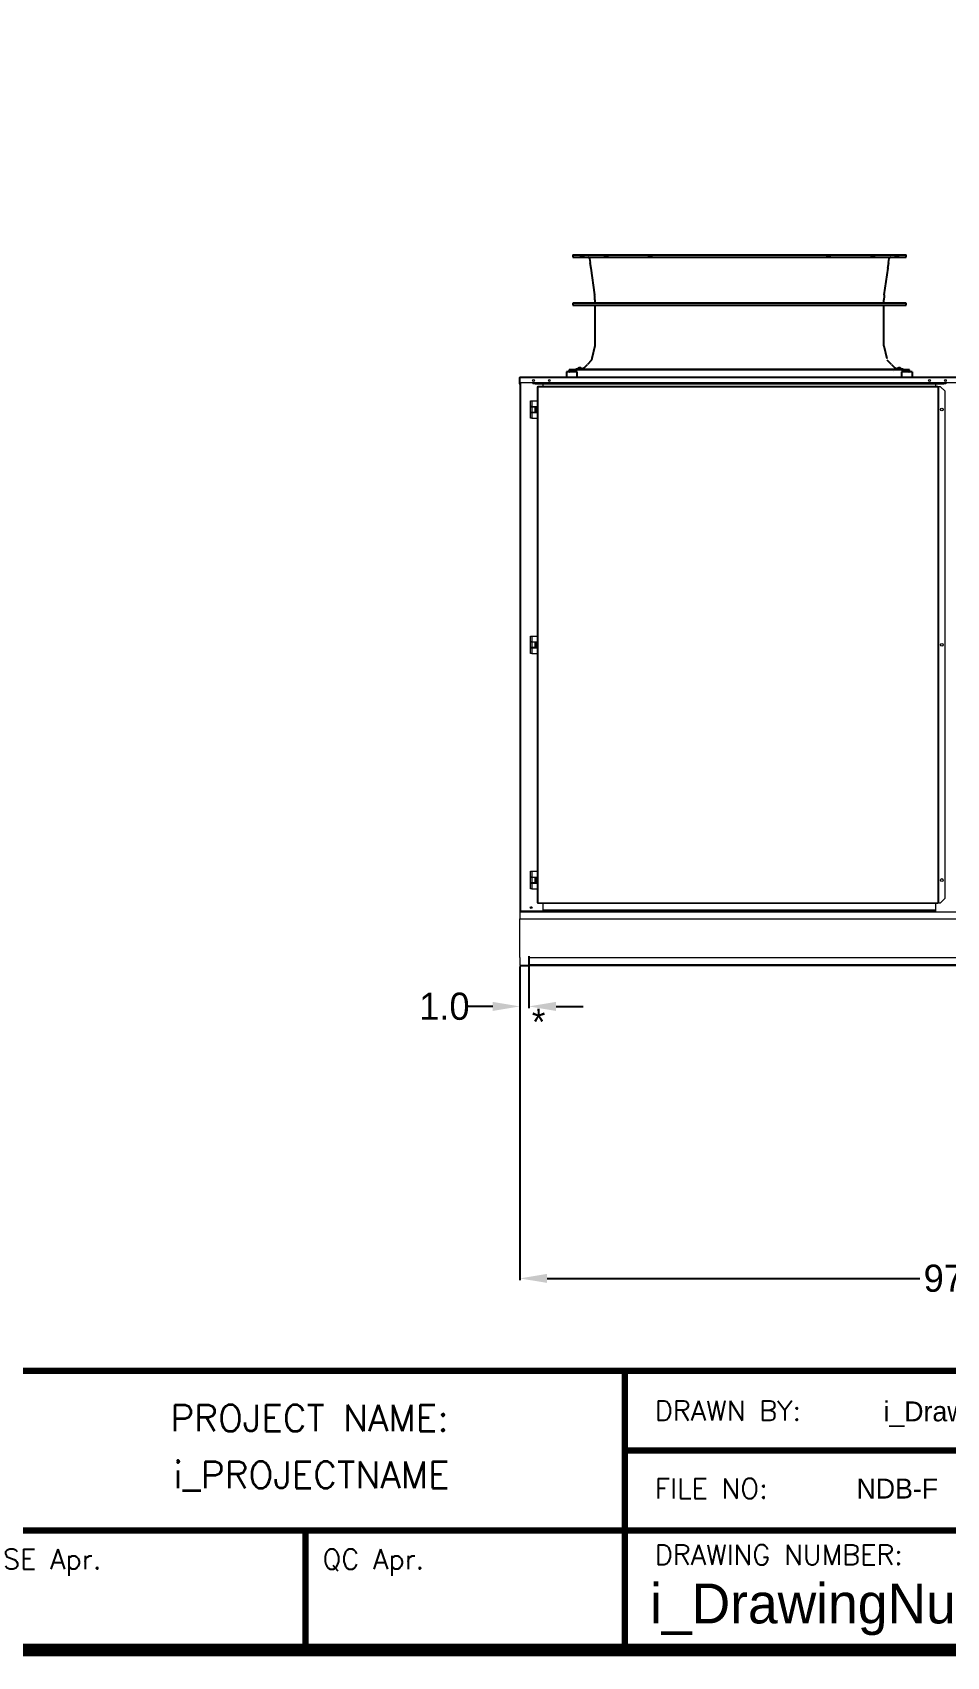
# Model space of a CAD drawing. Header units: inches. Extents: x 3819 to 4400, y -717 to -350.
# Drawn here: x 4204 to 4305, y -708.8 to -529.4 of the extents above; entities that cross this region are included whole.
import ezdxf
from ezdxf.enums import TextEntityAlignment as Align

# ---------------------------------------------------------------- set-up
doc = ezdxf.new("R2010")
doc.units = ezdxf.units.IN
doc.header["$MEASUREMENT"] = 0
doc.header["$PDSIZE"] = -1
doc.styles.add('SIMPLEX', font='SIMPLEX')
doc.dimstyles.get("Standard").update_dxf_attribs({"dimtxt": 3, "dimasz": 3, "dimexe": 0.18, "dimexo": 0.0625, "dimgap": 0.09, "dimtad": 0, "dimtih": 1, "dimtoh": 1, "dimdec": 1, "dimzin": 0, "dimdsep": 46, "dimtxsty": 'Standard', "dimcen": 0.09, "dimadec": 0, "dimazin": 0, "dimtfac": 1, "dimtdec": 1, "dimtofl": 0, "dimtmove": 0, "dimatfit": 3, "dimfxl": 1, "dimtolj": 1, "dimtzin": 0, "dimarcsym": 0})

# ---------------------------------------------------------------- blocks, each defined once
blk = doc.blocks.new('*D5')
at = {"color": 0, "lineweight": -2}
for p, q in [((4257.88, -632.57), (4257.88, -637.17)), ((4258.88, -633.51), (4258.88, -637.17)), ((4254.88, -636.99), (4251.88, -636.99)), ((4261.88, -636.99), (4264.88, -636.99))]:
    blk.add_line(p, q, dxfattribs=at)
at = {"color": 0}
for points in [[(4254.88, -636.49), (4254.88, -637.49), (4257.88, -636.99)], [(4261.88, -636.49), (4261.88, -637.49), (4258.88, -636.99)]]:
    blk.add_solid(points, dxfattribs=at)
at = {"layer": 'Defpoints', "color": 0}
for p in [(4257.88, -632.51), (4258.88, -633.45), (4257.88, -636.99)]:
    blk.add_point(p, dxfattribs=at)
at = {"color": 0, "insert": (4249.54, -636.99), "char_height": 3, "attachment_point": 5}
blk.add_mtext('\\A1;1.0', dxfattribs=at)
blk = doc.blocks.new('*D6')
at = {"color": 0, "lineweight": -2}
for p, q in [((4257.88, -632.64), (4257.88, -667.23)), ((4354.88, -632.51), (4354.88, -667.23)), ((4260.88, -667.05), (4302.04, -667.05)), ((4351.88, -667.05), (4310.72, -667.05))]:
    blk.add_line(p, q, dxfattribs=at)
at = {"color": 0}
for points in [[(4260.88, -666.55), (4260.88, -667.55), (4257.88, -667.05)], [(4351.88, -666.55), (4351.88, -667.55), (4354.88, -667.05)]]:
    blk.add_solid(points, dxfattribs=at)
at = {"layer": 'Defpoints', "color": 0}
for p in [(4257.88, -632.57), (4354.88, -632.45), (4257.88, -667.05)]:
    blk.add_point(p, dxfattribs=at)
at = {"color": 0, "insert": (4306.38, -667.05), "char_height": 3, "attachment_point": 5}
blk.add_mtext('\\A1;97.0', dxfattribs=at)

msp = doc.modelspace()

# ---------------------------------------------------------------- linework, layer by layer
at = {"color": 7, "linetype": 'Continuous', "lineweight": 25}
for p, q in [((4263.72, -553.94), (4263.72, -554.17)), ((4263.72, -553.94), (4269.11, -553.94)), ((4263.72, -554.17), (4264.37, -554.18)), ((4263.72, -554.17), (4269.11, -554.17)), ((4265.18, -554.19), (4265.42, -554.19)), ((4265.58, -554.32), (4265.64, -554.78)), ((4269.11, -553.94), (4300.53, -553.94)), ((4269.11, -554.17), (4300.53, -554.17)), ((4298.61, -554.78), (4298.68, -554.32)), ((4298.83, -554.19), (4299.07, -554.19)), ((4299.88, -554.18), (4300.53, -554.17)), ((4300.53, -554.17), (4300.53, -553.94)), ((4265.62, -554.78), (4265.71, -555.41)), ((4265.71, -555.41), (4266.13, -558.36)), ((4298.13, -558.36), (4298.55, -555.41)), ((4298.54, -555.41), (4298.63, -554.78)), ((4266.16, -559.25), (4263.72, -559.27)), ((4263.72, -559.27), (4263.72, -559.48)), ((4263.72, -559.48), (4266.16, -559.5)), ((4266.16, -558.91), (4266.16, -559.25)), ((4266.16, -559.5), (4300.53, -559.48)), ((4266.16, -559.5), (4266.16, -563.97)), ((4300.53, -559.27), (4266.17, -559.25)), ((4298.09, -559.25), (4298.09, -558.91)), ((4298.09, -563.97), (4298.09, -559.5)), ((4300.53, -559.48), (4300.53, -559.27)), ((4266.16, -563.97), (4265.83, -565.4)), ((4298.09, -563.97), (4298.42, -565.4)), ((4263.03, -566.86), (4263.03, -567.45)), ((4264.21, -566.86), (4263.03, -566.86)), ((4263.41, -566.62), (4263.32, -566.62)), ((4263.32, -566.62), (4263.32, -566.63)), ((4263.32, -566.63), (4263.33, -566.8)), ((4263.35, -566.8), (4263.34, -566.63)), ((4264.05, -566.62), (4263.41, -566.62)), ((4264.05, -566.55), (4264.05, -566.63)), ((4264.18, -566.55), (4264.05, -566.55)), ((4264.07, -566.63), (4264.06, -566.63)), ((4264.12, -566.63), (4264.07, -566.63)), ((4264.92, -566.55), (4264.18, -566.55)), ((4264.21, -567.45), (4264.21, -566.86)), ((4264.25, -566.51), (4264.25, -566.55)), ((4264.32, -566.51), (4264.25, -566.51)), ((4264.72, -566.51), (4264.32, -566.51)), ((4264.39, -566.43), (4264.39, -566.43)), ((4264.39, -566.43), (4264.39, -566.43)), ((4264.4, -566.43), (4264.4, -566.43)), ((4264.4, -566.43), (4264.41, -566.43)), ((4264.41, -566.43), (4264.41, -566.43)), ((4264.43, -566.43), (4264.43, -566.43)), ((4264.5, -566.43), (4264.5, -566.43)), ((4264.53, -566.43), (4264.53, -566.43)), ((4264.58, -566.43), (4264.58, -566.43)), ((4264.59, -566.43), (4264.59, -566.43)), ((4264.72, -566.52), (4265.01, -566.36)), ((4264.72, -566.55), (4264.72, -566.51)), ((4264.92, -566.62), (4264.92, -566.55)), ((4264.92, -566.59), (4299.34, -566.59)), ((4299.34, -566.61), (4264.92, -566.61)), ((4265.01, -566.36), (4265.34, -566.03)), ((4265.79, -565.57), (4265.33, -566.03)), ((4265.83, -565.4), (4265.79, -565.57)), ((4298.93, -566.03), (4298.46, -565.57)), ((4298.91, -566.03), (4299.25, -566.36)), ((4299.16, -566.86), (4299.16, -566.86)), ((4299.25, -566.36), (4299.54, -566.52)), ((4299.34, -566.55), (4299.34, -566.62)), ((4299.46, -566.55), (4299.34, -566.55)), ((4300.2, -566.55), (4299.46, -566.55)), ((4299.54, -566.51), (4299.53, -566.55)), ((4299.6, -566.51), (4299.54, -566.51)), ((4300, -566.51), (4299.6, -566.51)), ((4299.85, -566.43), (4299.85, -566.43)), ((4300.01, -566.55), (4300, -566.51)), ((4300.04, -566.86), (4300.04, -567.45)), ((4301.22, -566.86), (4300.04, -566.86)), ((4300.19, -566.63), (4300.14, -566.63)), ((4300.2, -566.63), (4300.19, -566.63)), ((4300.2, -566.63), (4300.2, -566.55)), ((4300.85, -566.62), (4300.2, -566.62)), ((4300.93, -566.62), (4300.85, -566.62)), ((4300.91, -566.8), (4300.91, -566.63)), ((4300.93, -566.8), (4300.93, -566.63)), ((4301.22, -566.86), (4301.22, -567.45)), ((4263.03, -567.45), (4264.21, -567.45)), ((4264.21, -567.45), (4300.04, -567.45)), ((4300.04, -567.45), (4301.22, -567.45))]:
    msp.add_line(p, q, dxfattribs=at)
at = {"color": 7, "linetype": 'Continuous', "lineweight": 15}
for p, q in [((4257.88, -567.52), (4257.8, -567.52)), ((4257.8, -567.52), (4257.8, -568.2)), ((4257.8, -568.2), (4257.88, -568.2)), ((4306.38, -567.45), (4257.88, -567.45)), ((4257.88, -567.52), (4257.88, -567.45)), ((4306.38, -567.52), (4257.88, -567.52)), ((4257.88, -568.06), (4257.88, -567.52)), ((4257.88, -567.52), (4257.88, -568.2)), ((4259.32, -568.06), (4257.88, -568.06)), ((4257.88, -568.06), (4257.88, -626.45)), ((4257.95, -568.06), (4257.95, -626.45)), ((4259.32, -568.06), (4259.32, -568.1)), ((4259.32, -568.06), (4304.94, -568.06)), ((4259.32, -568.06), (4259.32, -568.06)), ((4304.94, -568.06), (4259.32, -568.06)), ((4259.32, -568.1), (4259.32, -568.18)), ((4259.57, -568.11), (4259.32, -568.1)), ((4259.57, -568.19), (4259.32, -568.18)), ((4259.57, -568.11), (4259.57, -568.19)), ((4259.57, -568.11), (4304.69, -568.11)), ((4259.57, -568.19), (4304.69, -568.19)), ((4259.78, -568.51), (4259.78, -625.54)), ((4259.78, -568.51), (4259.85, -568.51)), ((4259.85, -568.51), (4259.85, -568.43)), ((4259.85, -568.43), (4304.04, -568.43)), ((4259.85, -568.51), (4259.85, -625.54)), ((4259.85, -568.51), (4304.04, -568.51)), ((4260.43, -568.19), (4260.43, -568.43)), ((4303.83, -568.43), (4303.83, -568.19)), ((4304.04, -568.43), (4304.04, -568.51)), ((4304.04, -568.51), (4304.04, -625.54)), ((4304.04, -568.51), (4304.11, -568.51)), ((4304.11, -568.51), (4304.11, -625.54)), ((4304.12, -568.51), (4304.11, -568.51)), ((4304.12, -625.54), (4304.12, -568.51)), ((4304.35, -568.51), (4304.12, -568.51)), ((4304.35, -568.51), (4304.85, -569.01)), ((4304.94, -568.1), (4304.69, -568.11)), ((4304.69, -568.11), (4304.69, -568.19)), ((4304.94, -568.18), (4304.69, -568.19)), ((4304.94, -568.1), (4304.94, -568.06)), ((4304.94, -568.06), (4304.94, -568.06)), ((4306.38, -568.06), (4304.94, -568.06)), ((4304.94, -568.1), (4304.94, -568.18)), ((4259.05, -570.69), (4259.05, -570.06)), ((4259.05, -570.06), (4259.18, -570.06)), ((4259.18, -570.69), (4259.05, -570.69)), ((4259.05, -571.34), (4259.05, -570.71)), ((4259.05, -570.71), (4259.18, -570.71)), ((4259.18, -570.06), (4259.18, -570.69)), ((4259.18, -570.06), (4259.78, -570.06)), ((4259.18, -570.69), (4259.78, -570.69)), ((4259.18, -570.71), (4259.18, -571.34)), ((4259.18, -570.71), (4259.56, -570.71)), ((4259.21, -570.69), (4259.21, -570.71)), ((4259.53, -570.71), (4259.53, -570.69)), ((4259.56, -571.34), (4259.56, -570.71)), ((4259.56, -570.71), (4259.68, -570.71)), ((4259.68, -570.71), (4259.68, -571.34)), ((4304.85, -625.04), (4304.85, -569.01)), ((4259.18, -571.34), (4259.05, -571.34)), ((4259.05, -571.99), (4259.05, -571.36)), ((4259.05, -571.36), (4259.18, -571.36)), ((4259.18, -571.99), (4259.05, -571.99)), ((4259.56, -571.34), (4259.18, -571.34)), ((4259.18, -571.36), (4259.18, -571.99)), ((4259.18, -571.36), (4259.78, -571.36)), ((4259.18, -571.99), (4259.78, -571.99)), ((4259.21, -571.34), (4259.21, -571.36)), ((4259.53, -571.36), (4259.53, -571.34)), ((4259.68, -571.34), (4259.56, -571.34)), ((4259.05, -596.69), (4259.05, -596.06)), ((4259.05, -596.06), (4259.18, -596.06)), ((4259.18, -596.69), (4259.05, -596.69)), ((4259.05, -597.34), (4259.05, -596.71)), ((4259.05, -596.71), (4259.18, -596.71)), ((4259.18, -597.34), (4259.05, -597.34)), ((4259.05, -597.99), (4259.05, -597.36)), ((4259.05, -597.36), (4259.18, -597.36)), ((4259.18, -596.06), (4259.18, -596.69)), ((4259.18, -596.06), (4259.78, -596.06)), ((4259.18, -596.69), (4259.78, -596.69)), ((4259.18, -596.71), (4259.18, -597.34)), ((4259.18, -596.71), (4259.56, -596.71)), ((4259.56, -597.34), (4259.18, -597.34)), ((4259.18, -597.36), (4259.18, -597.99)), ((4259.18, -597.36), (4259.78, -597.36)), ((4259.21, -596.69), (4259.21, -596.71)), ((4259.21, -597.34), (4259.21, -597.36)), ((4259.53, -596.71), (4259.53, -596.69)), ((4259.53, -597.36), (4259.53, -597.34)), ((4259.56, -597.34), (4259.56, -596.71)), ((4259.56, -596.71), (4259.68, -596.71)), ((4259.68, -597.34), (4259.56, -597.34)), ((4259.68, -596.71), (4259.68, -597.34)), ((4259.18, -597.99), (4259.05, -597.99)), ((4259.18, -597.99), (4259.78, -597.99)), ((4259.05, -622.69), (4259.05, -622.06)), ((4259.05, -622.06), (4259.18, -622.06)), ((4259.18, -622.69), (4259.05, -622.69)), ((4259.05, -623.34), (4259.05, -622.71)), ((4259.05, -622.71), (4259.18, -622.71)), ((4259.18, -622.06), (4259.18, -622.69)), ((4259.18, -622.06), (4259.78, -622.06)), ((4259.18, -622.69), (4259.78, -622.69)), ((4259.18, -622.71), (4259.18, -623.34)), ((4259.18, -622.71), (4259.56, -622.71)), ((4259.21, -622.69), (4259.21, -622.71)), ((4259.53, -622.71), (4259.53, -622.69)), ((4259.56, -623.34), (4259.56, -622.71)), ((4259.56, -622.71), (4259.68, -622.71)), ((4259.68, -622.71), (4259.68, -623.34)), ((4259.18, -623.34), (4259.05, -623.34)), ((4259.05, -623.99), (4259.05, -623.36)), ((4259.05, -623.36), (4259.18, -623.36)), ((4259.18, -623.99), (4259.05, -623.99)), ((4259.56, -623.34), (4259.18, -623.34)), ((4259.18, -623.36), (4259.18, -623.99)), ((4259.18, -623.36), (4259.78, -623.36)), ((4259.18, -623.99), (4259.78, -623.99)), ((4259.21, -623.34), (4259.21, -623.36)), ((4259.53, -623.36), (4259.53, -623.34)), ((4259.68, -623.34), (4259.56, -623.34)), ((4259.78, -625.54), (4259.85, -625.54)), ((4259.85, -625.54), (4304.04, -625.54)), ((4259.85, -625.62), (4259.85, -625.54)), ((4304.04, -625.62), (4259.85, -625.62)), ((4260.43, -625.62), (4260.43, -626.45)), ((4303.83, -626.37), (4260.43, -626.37)), ((4303.83, -626.45), (4303.83, -625.62)), ((4304.04, -625.54), (4304.11, -625.54)), ((4304.04, -625.54), (4304.04, -625.62)), ((4304.11, -625.54), (4304.12, -625.54)), ((4304.12, -625.54), (4304.35, -625.54)), ((4304.85, -625.04), (4304.35, -625.54)), ((4257.95, -626.45), (4257.88, -626.45)), ((4257.88, -626.45), (4257.88, -626.55)), ((4257.88, -626.55), (4354.88, -626.55)), ((4257.88, -626.55), (4257.88, -627.32)), ((4257.88, -627.32), (4354.88, -627.32)), ((4257.88, -631.57), (4257.88, -627.32)), ((4260.43, -626.45), (4257.95, -626.45)), ((4303.83, -626.45), (4260.43, -626.45)), ((4257.88, -631.57), (4257.88, -632.34)), ((4258.88, -631.57), (4354.88, -631.57)), ((4257.88, -632.34), (4257.88, -632.45)), ((4258.88, -632.34), (4354.88, -632.34)), ((4258.88, -632.45), (4354.88, -632.45))]:
    msp.add_line(p, q, dxfattribs=at)
at = {"color": 7}
for p, q in [((4258.88, -631.45), (4258.88, -633.45)), ((4257.88, -632.45), (4258.88, -632.45))]:
    msp.add_line(p, q, dxfattribs=at)
at = {"color": 7, "lineweight": 25}
for p, q in [((4145.98, -677.26), (4322.4, -677.26)), ((4269.48, -677.26), (4269.48, -694.9)), ((4269.48, -686.08), (4322.4, -686.08)), ((4269.48, -694.9), (4269.48, -686.08)), ((4322.4, -694.9), (4145.98, -694.9)), ((4234.19, -694.9), (4234.19, -708.13)), ((4269.48, -694.9), (4269.48, -708.13))]:
    msp.add_line(p, q, dxfattribs=at)
for points, const_width in [([(3828.43, -708.13), (4392.97, -708.13), (4392.97, -355.3), (3828.43, -355.3), (3828.43, -708.13)], 1.41), ([(4392.97, -677.26), (3969.56, -677.26), (3969.56, -708.13)], 0.706), ([(4269.48, -677.26), (4269.48, -708.13)], 0.706), ([(4322.4, -686.08), (4269.48, -686.08), (4269.48, -708.13)], 0.706), ([(4322.4, -694.9), (4145.98, -694.9)], 0.706), ([(4234.19, -694.9), (4234.19, -708.13)], 0.706)]:
    msp.add_lwpolyline(points, dxfattribs=dict(at, const_width=const_width))
at = {"color": 7, "linetype": 'Continuous', "lineweight": 15}
for centre, radius in [((4259.38, -567.82), 0.0995), ((4261.13, -567.82), 0.0995), ((4303.13, -567.82), 0.0995), ((4304.88, -567.82), 0.0995), ((4304.49, -571.02), 0.156), ((4304.49, -597.02), 0.156), ((4304.49, -623.02), 0.156), ((4259.13, -626.07), 0.0995)]:
    msp.add_circle(centre, radius, dxfattribs=at)
at = {"color": 7, "linetype": 'Continuous', "lineweight": 25}
for centre, radius, start, end in [((4262.23, -558.91), 3.94, 0, 8.0002), ((4302.03, -558.91), 3.94, 171.9998, 180), ((4263.39, -566.8), 0.0591, 181, 270), ((4299.77, -566.73), 0.316, 111.9844, 137.4745), ((4299.77, -566.73), 0.316, 42.5255, 68.0514)]:
    msp.add_arc(centre, radius, start, end, dxfattribs=at)
at = {"color": 7, "linetype": 'Continuous', "lineweight": 15}
for radius in [0.0757, 0.001]:
    msp.add_arc((4257.88, -567.52), radius, 90, 180, dxfattribs=at)
at = {"color": 7, "linetype": 'Continuous', "lineweight": 25}
for points, knots in [([(4264.37, -554.18), (4264.37, -554.18), (4264.38, -554.18), (4264.41, -554.18), (4264.46, -554.18), (4264.53, -554.18), (4264.62, -554.18), (4264.73, -554.18), (4264.86, -554.18), (4264.99, -554.18), (4265.1, -554.18), (4265.17, -554.19), (4265.18, -554.19)], [0, 0, 0, 0, 0.085907, 0.192945, 0.303087, 0.410126, 0.520268, 0.62731, 0.737455, 0.844501, 0.954651, 1, 1, 1, 1]), ([(4264.52, -554.18), (4264.53, -554.18), (4264.56, -554.18), (4264.63, -554.18), (4264.71, -554.18), (4264.8, -554.18), (4264.88, -554.18), (4264.95, -554.18), (4264.99, -554.18), (4265.01, -554.18), (4265, -554.18), (4264.98, -554.18), (4264.95, -554.18), (4264.88, -554.18), (4264.79, -554.18), (4264.71, -554.18), (4264.62, -554.18), (4264.56, -554.18), (4264.51, -554.18), (4264.49, -554.18), (4264.5, -554.18), (4264.51, -554.18), (4264.52, -554.18)], [0, 0, 0, 0, 0.053684, 0.107369, 0.161054, 0.214742, 0.268431, 0.32212, 0.375808, 0.429494, 0.483179, 0.5, 0.553684, 0.607368, 0.661054, 0.714742, 0.768431, 0.82212, 0.875808, 0.929494, 0.983178, 1, 1, 1, 1]), ([(4265.58, -554.32), (4265.57, -554.31), (4265.57, -554.27), (4265.53, -554.23), (4265.49, -554.2), (4265.45, -554.19), (4265.43, -554.19), (4265.42, -554.19)], [0, 0, 0, 0, 0.236553, 0.473094, 0.709954, 0.947343, 1, 1, 1, 1]), ([(4267.22, -554.18), (4267.24, -554.18), (4267.28, -554.18), (4267.37, -554.18), (4267.46, -554.18), (4267.54, -554.18), (4267.6, -554.18), (4267.64, -554.18), (4267.66, -554.18), (4267.64, -554.18), (4267.61, -554.18), (4267.57, -554.18), (4267.51, -554.18), (4267.43, -554.18), (4267.34, -554.18), (4267.26, -554.18), (4267.19, -554.18), (4267.15, -554.18), (4267.14, -554.18), (4267.15, -554.18), (4267.18, -554.18), (4267.21, -554.18), (4267.22, -554.18)], [0, 0, 0, 0, 0.053685, 0.107369, 0.161054, 0.214742, 0.268431, 0.32212, 0.375808, 0.429494, 0.483179, 0.5, 0.553684, 0.607369, 0.661054, 0.714742, 0.768431, 0.82212, 0.875808, 0.929494, 0.983179, 1, 1, 1, 1]), ([(4272.19, -554.18), (4272.21, -554.18), (4272.27, -554.18), (4272.36, -554.18), (4272.44, -554.18), (4272.5, -554.18), (4272.54, -554.18), (4272.55, -554.18), (4272.53, -554.18), (4272.48, -554.18), (4272.43, -554.18), (4272.37, -554.18), (4272.3, -554.18), (4272.21, -554.18), (4272.13, -554.18), (4272.07, -554.18), (4272.03, -554.18), (4272.02, -554.18), (4272.04, -554.18), (4272.09, -554.18), (4272.14, -554.18), (4272.18, -554.18), (4272.19, -554.18)], [0, 0, 0, 0, 0.053684, 0.107369, 0.161054, 0.214742, 0.268431, 0.32212, 0.375808, 0.429494, 0.483178, 0.5, 0.553684, 0.607369, 0.661055, 0.714742, 0.768431, 0.82212, 0.875808, 0.929494, 0.983179, 1, 1, 1, 1]), ([(4292.15, -554.18), (4292.17, -554.18), (4292.21, -554.18), (4292.23, -554.18), (4292.22, -554.18), (4292.19, -554.18), (4292.13, -554.18), (4292.06, -554.18), (4291.97, -554.18), (4291.88, -554.18), (4291.82, -554.18), (4291.77, -554.18), (4291.74, -554.18), (4291.71, -554.18), (4291.72, -554.18), (4291.75, -554.18), (4291.81, -554.18), (4291.89, -554.18), (4291.97, -554.18), (4292.06, -554.18), (4292.12, -554.18), (4292.15, -554.18), (4292.15, -554.18)], [0, 0, 0, 0, 0.053685, 0.107369, 0.161054, 0.214742, 0.268431, 0.32212, 0.375808, 0.429494, 0.483179, 0.5, 0.553684, 0.607369, 0.661054, 0.714742, 0.768431, 0.82212, 0.875808, 0.929494, 0.983179, 1, 1, 1, 1]), ([(4297.1, -554.18), (4297.1, -554.18), (4297.12, -554.18), (4297.11, -554.18), (4297.07, -554.18), (4297.01, -554.18), (4296.93, -554.18), (4296.84, -554.18), (4296.76, -554.18), (4296.68, -554.18), (4296.64, -554.18), (4296.61, -554.18), (4296.6, -554.18), (4296.61, -554.18), (4296.65, -554.18), (4296.71, -554.18), (4296.79, -554.18), (4296.87, -554.18), (4296.96, -554.18), (4297.03, -554.18), (4297.08, -554.18), (4297.09, -554.18), (4297.1, -554.18)], [0, 0, 0, 0, 0.053684, 0.107369, 0.161054, 0.214742, 0.268431, 0.32212, 0.375808, 0.429494, 0.483178, 0.5, 0.553684, 0.607369, 0.661055, 0.714742, 0.768431, 0.82212, 0.875808, 0.929494, 0.983179, 1, 1, 1, 1]), ([(4298.83, -554.19), (4298.82, -554.19), (4298.78, -554.19), (4298.73, -554.22), (4298.7, -554.26), (4298.68, -554.3), (4298.68, -554.32), (4298.68, -554.32)], [0, 0, 0, 0, 0.237768, 0.475541, 0.713069, 0.950081, 1, 1, 1, 1]), ([(4299.07, -554.19), (4299.12, -554.19), (4299.21, -554.18), (4299.34, -554.18), (4299.47, -554.18), (4299.59, -554.18), (4299.69, -554.18), (4299.77, -554.18), (4299.83, -554.18), (4299.87, -554.18), (4299.89, -554.18), (4299.88, -554.18), (4299.88, -554.18)], [0, 0, 0, 0, 0.107042, 0.217187, 0.324229, 0.434374, 0.541414, 0.651557, 0.758592, 0.868733, 0.975764, 1, 1, 1, 1]), ([(4299.76, -554.18), (4299.76, -554.18), (4299.75, -554.18), (4299.71, -554.18), (4299.64, -554.18), (4299.56, -554.18), (4299.47, -554.18), (4299.39, -554.18), (4299.32, -554.18), (4299.27, -554.18), (4299.25, -554.18), (4299.25, -554.18), (4299.26, -554.18), (4299.3, -554.18), (4299.37, -554.18), (4299.45, -554.18), (4299.53, -554.18), (4299.62, -554.18), (4299.69, -554.18), (4299.74, -554.18), (4299.76, -554.18), (4299.76, -554.18), (4299.76, -554.18)], [0, 0, 0, 0, 0.053685, 0.107368, 0.161055, 0.214742, 0.268432, 0.322121, 0.375809, 0.429494, 0.483179, 0.5, 0.553685, 0.607369, 0.661055, 0.714742, 0.768431, 0.822121, 0.875809, 0.929494, 0.983179, 1, 1, 1, 1]), ([(4263.34, -566.63), (4263.34, -566.63), (4263.33, -566.63), (4263.33, -566.63), (4263.32, -566.63), (4263.32, -566.63)], [0, 0, 0, 0, 0.5, 0.5, 1, 1, 1, 1]), ([(4263.4, -566.86), (4263.4, -566.86), (4263.39, -566.86), (4263.37, -566.85), (4263.37, -566.85), (4263.36, -566.84), (4263.35, -566.83), (4263.35, -566.81), (4263.35, -566.81), (4263.35, -566.8)], [0, 0, 0, 0, 0.25, 0.25, 0.5, 0.5, 0.75, 0.75, 1, 1, 1, 1]), ([(4264.05, -566.62), (4264.04, -566.62), (4264.01, -566.62), (4263.95, -566.62), (4263.88, -566.63), (4263.83, -566.63), (4263.79, -566.63), (4263.77, -566.63), (4263.77, -566.63), (4263.78, -566.63), (4263.81, -566.63), (4263.86, -566.62), (4263.93, -566.62), (4263.99, -566.62), (4264.03, -566.62), (4264.05, -566.62)], [0, 0, 0, 0, 0.056542, 0.140133, 0.223723, 0.307311, 0.390897, 0.474479, 0.500668, 0.584253, 0.667837, 0.751422, 0.835011, 0.918601, 1, 1, 1, 1]), ([(4264.91, -566.62), (4264.91, -566.62), (4264.91, -566.62), (4264.86, -566.62), (4264.76, -566.63), (4264.63, -566.63), (4264.48, -566.63), (4264.34, -566.63), (4264.24, -566.63), (4264.17, -566.63), (4264.14, -566.63), (4264.12, -566.63)], [0, 0, 0, 0, 0.08774, 0.218186, 0.348637, 0.479093, 0.609552, 0.740009, 0.870464, 0.911349, 1, 1, 1, 1]), ([(4264.38, -566.43), (4264.36, -566.44), (4264.33, -566.45), (4264.29, -566.48), (4264.26, -566.5), (4264.26, -566.51)], [0, 0, 0, 0, 0.327422, 0.724009, 1, 1, 1, 1]), ([(4264.39, -566.43), (4264.38, -566.43), (4264.38, -566.43), (4264.38, -566.43), (4264.38, -566.43)], [0, 0, 0, 0, 0.874699, 1, 1, 1, 1]), ([(4264.39, -566.43), (4264.39, -566.43), (4264.39, -566.43), (4264.39, -566.42), (4264.4, -566.42)], [0, 0, 0, 0, 0.4996563, 1, 1, 1, 1]), ([(4264.4, -566.43), (4264.4, -566.43), (4264.4, -566.43), (4264.4, -566.43), (4264.39, -566.43), (4264.39, -566.43)], [0, 0, 0, 0, 0.1143518, 0.9074961, 1, 1, 1, 1]), ([(4264.45, -566.43), (4264.44, -566.43), (4264.43, -566.43), (4264.42, -566.43), (4264.41, -566.43), (4264.4, -566.43), (4264.4, -566.43), (4264.39, -566.43), (4264.39, -566.43), (4264.39, -566.43)], [0, 0, 0, 0, 0.175487, 0.351146, 0.522558, 0.601245, 0.767206, 0.93307, 1, 1, 1, 1]), ([(4264.43, -566.43), (4264.43, -566.43), (4264.43, -566.43), (4264.42, -566.42), (4264.41, -566.43), (4264.41, -566.43), (4264.41, -566.43), (4264.41, -566.43)], [0, 0, 0, 0, 0.2464974, 0.4933322, 0.7330389, 0.972083, 1, 1, 1, 1]), ([(4264.43, -566.43), (4264.43, -566.43), (4264.43, -566.43), (4264.43, -566.43), (4264.43, -566.43)], [0, 0, 0, 0, 0.874185, 1, 1, 1, 1]), ([(4264.45, -566.43), (4264.45, -566.43), (4264.45, -566.43), (4264.46, -566.42), (4264.47, -566.43), (4264.47, -566.43), (4264.48, -566.43), (4264.48, -566.43)], [0, 0, 0, 0, 0.246483, 0.493347, 0.733061, 0.972099, 1, 1, 1, 1]), ([(4264.55, -566.43), (4264.55, -566.43), (4264.54, -566.43), (4264.54, -566.43), (4264.52, -566.43), (4264.51, -566.43), (4264.5, -566.43), (4264.48, -566.43), (4264.48, -566.43), (4264.48, -566.43)], [0, 0, 0, 0, 0.145992, 0.292129, 0.434742, 0.573234, 0.710145, 0.848574, 1, 1, 1, 1]), ([(4264.49, -566.43), (4264.49, -566.43), (4264.49, -566.43), (4264.5, -566.43), (4264.5, -566.43)], [0, 0, 0, 0, 0.095383, 1, 1, 1, 1]), ([(4264.53, -566.43), (4264.52, -566.43), (4264.52, -566.42), (4264.51, -566.42), (4264.5, -566.43), (4264.5, -566.43)], [0, 0, 0, 0, 0.5, 0.5, 1, 1, 1, 1]), ([(4264.53, -566.43), (4264.53, -566.43), (4264.54, -566.43), (4264.54, -566.43), (4264.54, -566.43)], [0, 0, 0, 0, 0.874189, 1, 1, 1, 1]), ([(4264.55, -566.43), (4264.55, -566.43), (4264.55, -566.43), (4264.55, -566.42), (4264.56, -566.43), (4264.56, -566.43), (4264.57, -566.43), (4264.57, -566.43)], [0, 0, 0, 0, 0.246496, 0.493367, 0.733073, 0.972083, 1, 1, 1, 1]), ([(4264.6, -566.43), (4264.6, -566.43), (4264.6, -566.43), (4264.6, -566.43), (4264.59, -566.43), (4264.58, -566.43), (4264.57, -566.43), (4264.57, -566.43)], [0, 0, 0, 0, 0.0732586, 0.3003068, 0.5247839, 0.751732, 1, 1, 1, 1]), ([(4264.59, -566.43), (4264.58, -566.43), (4264.58, -566.43), (4264.58, -566.42), (4264.58, -566.43), (4264.58, -566.43)], [0, 0, 0, 0, 0.352869, 0.706243, 1, 1, 1, 1]), ([(4264.72, -566.51), (4264.71, -566.5), (4264.68, -566.47), (4264.64, -566.45), (4264.61, -566.44), (4264.6, -566.43)], [0, 0, 0, 0, 0.351375, 0.742096, 1, 1, 1, 1]), ([(4300.14, -566.63), (4300.11, -566.63), (4300.08, -566.63), (4300.04, -566.63), (4300.03, -566.63), (4300.01, -566.63), (4300, -566.63), (4299.97, -566.63), (4299.95, -566.63), (4299.91, -566.63), (4299.9, -566.63), (4299.88, -566.63), (4299.87, -566.63), (4299.84, -566.63), (4299.81, -566.63), (4299.78, -566.63), (4299.77, -566.63), (4299.74, -566.63), (4299.73, -566.63), (4299.7, -566.63), (4299.67, -566.63), (4299.64, -566.63), (4299.63, -566.63), (4299.61, -566.63), (4299.6, -566.63), (4299.56, -566.63), (4299.54, -566.63), (4299.51, -566.63), (4299.49, -566.63), (4299.45, -566.63), (4299.44, -566.63), (4299.41, -566.62), (4299.4, -566.62), (4299.38, -566.62), (4299.37, -566.62), (4299.35, -566.62), (4299.35, -566.62), (4299.34, -566.62), (4299.34, -566.62), (4299.34, -566.62)], [0, 0, 0, 0, 0.125, 0.125, 0.15625, 0.15625, 0.1875, 0.1875, 0.25, 0.25, 0.28125, 0.28125, 0.3125, 0.3125, 0.375, 0.375, 0.40625, 0.40625, 0.4375, 0.4375, 0.5, 0.5, 0.53125, 0.53125, 0.5625, 0.5625, 0.625, 0.625, 0.6875, 0.6875, 0.75, 0.75, 0.8125, 0.8125, 0.875, 0.875, 0.9375, 0.9375, 1, 1, 1, 1]), ([(4299.68, -566.43), (4299.67, -566.43), (4299.66, -566.43), (4299.66, -566.43), (4299.65, -566.43), (4299.65, -566.43), (4299.65, -566.43)], [0, 0, 0, 0, 0.310012, 0.620284, 0.923072, 1, 1, 1, 1]), ([(4299.68, -566.43), (4299.68, -566.43), (4299.68, -566.43), (4299.69, -566.42), (4299.69, -566.43), (4299.69, -566.43)], [0, 0, 0, 0, 0.336266, 0.673008, 1, 1, 1, 1]), ([(4299.75, -566.43), (4299.75, -566.43), (4299.74, -566.43), (4299.73, -566.43), (4299.72, -566.43), (4299.7, -566.43), (4299.7, -566.43), (4299.69, -566.43), (4299.69, -566.43), (4299.69, -566.43)], [0, 0, 0, 0, 0.154655, 0.309459, 0.460521, 0.607228, 0.75226, 0.898895, 1, 1, 1, 1]), ([(4299.69, -566.43), (4299.69, -566.43), (4299.69, -566.43), (4299.69, -566.43), (4299.69, -566.43)], [0, 0, 0, 0, 0.722606, 1, 1, 1, 1]), ([(4299.75, -566.43), (4299.76, -566.43), (4299.76, -566.42), (4299.77, -566.42), (4299.78, -566.43), (4299.78, -566.43)], [0, 0, 0, 0, 0.5, 0.5, 1, 1, 1, 1]), ([(4299.85, -566.43), (4299.85, -566.43), (4299.85, -566.43), (4299.84, -566.43), (4299.83, -566.43), (4299.82, -566.43), (4299.81, -566.43), (4299.8, -566.43), (4299.79, -566.43), (4299.78, -566.43)], [0, 0, 0, 0, 0.095307, 0.250124, 0.40119, 0.547904, 0.692937, 0.839576, 1, 1, 1, 1]), ([(4299.85, -566.43), (4299.85, -566.43), (4299.85, -566.42), (4299.86, -566.43), (4299.86, -566.43), (4299.86, -566.43), (4299.86, -566.43)], [0, 0, 0, 0, 0.327625, 0.645743, 0.962962, 1, 1, 1, 1]), ([(4299.89, -566.43), (4299.89, -566.43), (4299.89, -566.43), (4299.89, -566.43), (4299.89, -566.43), (4299.88, -566.43), (4299.87, -566.43), (4299.86, -566.43), (4299.86, -566.43)], [0, 0, 0, 0, 0.014816, 0.128804, 0.369196, 0.609467, 0.853324, 1, 1, 1, 1]), ([(4300.85, -566.86), (4300.86, -566.86), (4300.88, -566.86), (4300.89, -566.84), (4300.91, -566.82), (4300.91, -566.81), (4300.91, -566.8)], [0, 0, 0, 0, 0.250003, 0.500004, 0.750006, 1, 1, 1, 1]), ([(4300.93, -566.8), (4300.93, -566.81), (4300.93, -566.81), (4300.92, -566.83), (4300.92, -566.84), (4300.9, -566.85), (4300.9, -566.85), (4300.88, -566.86), (4300.88, -566.86), (4300.87, -566.86)], [0, 0, 0, 0, 0.25, 0.25, 0.5, 0.5, 0.75, 0.75, 1, 1, 1, 1]), ([(4300.93, -566.63), (4300.93, -566.63), (4300.93, -566.63), (4300.92, -566.63), (4300.92, -566.63), (4300.91, -566.63)], [0, 0, 0, 0, 0.5, 0.5, 1, 1, 1, 1]), ([(4300.93, -566.63), (4300.93, -566.63), (4300.93, -566.62), (4300.93, -566.62), (4300.93, -566.62)], [0, 0, 0, 0, 0.999997, 1, 1, 1, 1])]:
    msp.add_open_spline(points, degree=3, knots=knots, dxfattribs=at)
for points in [[(4263.33, -566.8), (4263.33, -566.8), (4263.33, -566.8), (4263.35, -566.8)], [(4264.59, -566.43), (4264.59, -566.43), (4264.6, -566.43), (4264.6, -566.43)], [(4300.91, -566.8), (4300.92, -566.8), (4300.93, -566.8), (4300.93, -566.8)]]:
    msp.add_open_spline(points, degree=3, dxfattribs=at)

# ---------------------------------------------------------------- texts
at = {"color": 7, "text_generation_flag": 2}
msp.add_text('*', height=2.89, dxfattribs=at).set_placement((4260.7, -640.14))
at = {"color": 7, "lineweight": 25, "style": 'SIMPLEX'}
for s, p in [('PROJECT NAME:', (4234.63, -683.95)), ('i_PROJECTNAME', (4234.86, -690.22))]:
    msp.add_text(s, height=2.9285, dxfattribs=at).set_placement(p, align=Align.CENTER)
for s, height, p in [('DRAWN BY:', 2.205, (4272.78, -682.77)), ('FILE NO:', 2.205, (4272.78, -691.38)), ('SE Apr.', 2.205, (4200.78, -699.17)), ('QC Apr.', 2.205, (4236.07, -699.17)), ('DRAWING NUMBER:', 2.2052, (4272.78, -698.69))]:
    msp.add_text(s, height=height, dxfattribs=at).set_placement(p)
at = {"color": 7, "lineweight": 25}
for s, height, p in [('i_DrawnBy', 2.205, (4305.17, -682.85)), ('NDB-F', 2.205, (4299.57, -691.38)), ('i_DrawingNumber', 4.4104, (4295.86, -705.18))]:
    msp.add_text(s, height=height, dxfattribs=at).set_placement(p, align=Align.CENTER)

# ---------------------------------------------------------------- dimensions: what is measured, and where the dimension line sits
at = {"color": 7}
dim = msp.add_linear_dim(base=(4257.88, -636.99), p1=(4258.88, -633.45), p2=(4257.88, -632.51), angle=180, dimstyle='Standard', dxfattribs=at)
dim.commit()
dim.dimension.update_dxf_attribs({"geometry": '*D5', "text_midpoint": (4249.54, -636.99)})
dim = msp.add_linear_dim(base=(4257.88, -667.05), p1=(4354.88, -632.45), p2=(4257.88, -632.57), angle=180, dimstyle='Standard', dxfattribs=at)
dim.commit()
dim.dimension.update_dxf_attribs({"geometry": '*D6', "text_midpoint": (4306.38, -667.05), "dimtype": 160})

doc.saveas('drawing.dxf')
